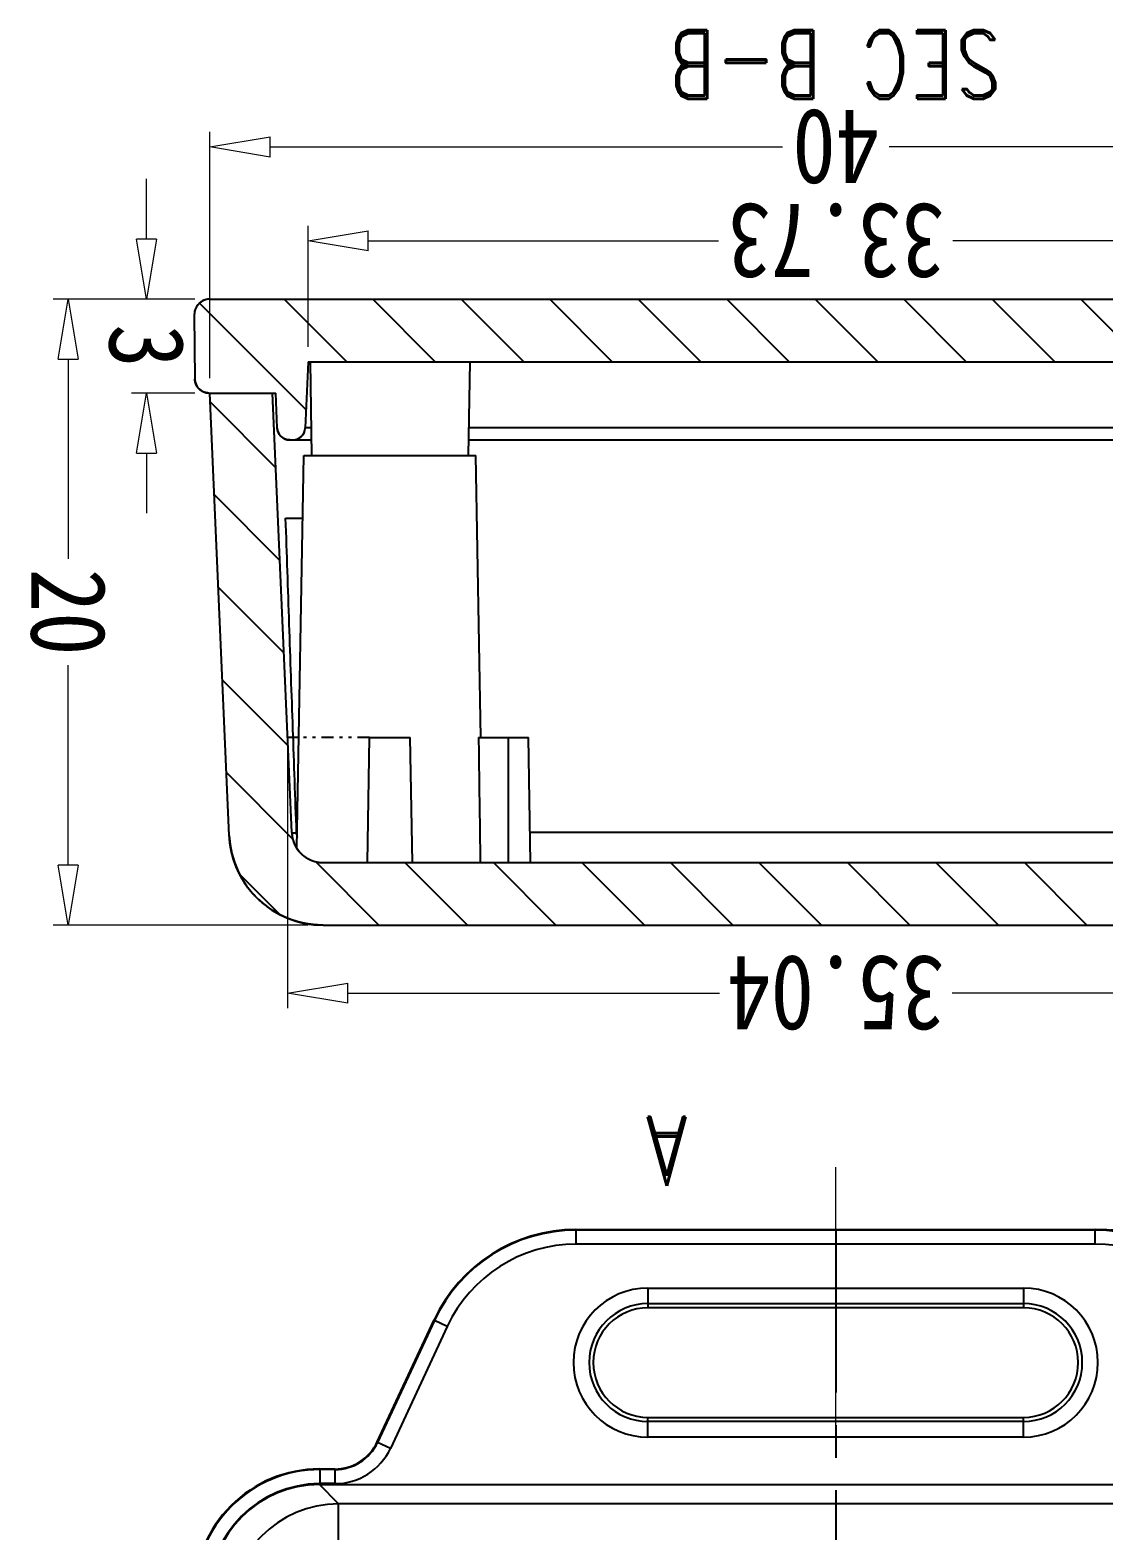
# Model space of a CAD drawing. Header units: millimetres. Extents: x 1786 to 6157, y -3574 to -1928.
# Drawn here: x 5830.69 to 5865.01, y -3471.95 to -3424 of the extents above; entities that cross this region are included whole.
import ezdxf
from ezdxf.enums import TextEntityAlignment as Align

# ---------------------------------------------------------------- set-up
doc = ezdxf.new("R2010")
doc.units = ezdxf.units.MM
doc.linetypes.add('CENTER', pattern=[50.8, 31.75, -6.35, 6.35, -6.35])
doc.linetypes.add('DIVIDE', pattern=[31.75, 12.7, -6.35, 0, -6.35, 0, -6.35])
doc.layers.add('dim', color=3, linetype='Continuous', lineweight=9)
doc.layers.add('hatch', color=56, linetype='Continuous', lineweight=9)
doc.styles.add('FFS', font='SIMFANG.TTF', dxfattribs={"width": 0.85})
doc.styles.add('LongTou', font='romand.shx', dxfattribs={"width": 0.8, "bigfont": 'whgdtxt.shx'})
doc.dimstyles.new('YanXiu', dxfattribs={"dimtxt": 2.5, "dimasz": 2.2, "dimexe": 1, "dimexo": 0.6, "dimgap": 0.66, "dimtad": 0, "dimzin": 9, "dimdsep": 46, "dimtxsty": 'FFS', "dimblk": 'CLOSEDBLANK', "dimcen": 0, "dimclrd": 256, "dimclre": 131, "dimclrt": 42, "dimazin": 0, "dimtfac": 1, "dimtofl": 0, "dimtmove": 0, "dimatfit": 3, "dimldrblk": 'CLOSEDBLANK', "dimfxl": 0, "dimlwd": 5, "dimlwe": 5, "dimarcsym": 0})
pattern_1 = [(135, (400.6676, -380.0921), (-1.4142136, -1.4142136), [])]

# ---------------------------------------------------------------- blocks, each defined once
blk = doc.blocks.new('_ClosedBlank')
at = {"color": 0, "linetype": 'ByBlock', "lineweight": -2}
for p, q in [((-1, 0.167), (0, 0)), ((-1, 0.167), (-1, -0.167)), ((0, 0), (-1, -0.167))]:
    blk.add_line(p, q, dxfattribs=at)
blk = doc.blocks.new('*D88')
at = {"layer": 'Defpoints', "color": 0}
for p in [(5776.017, -3275.556), (5755.752, -3371.856), (5776.017, -3371.856)]:
    blk.add_point(p, dxfattribs=at)
at = {"layer": 'dim', "color": 131, "lineweight": 5}
for p, q in [((5775.537, -3275.556), (5755.273, -3275.556)), ((5775.537, -3371.856), (5755.273, -3371.856))]:
    blk.add_line(p, q, dxfattribs=at)
at = {"layer": 'dim', "lineweight": 5}
for p, q in [((5755.752, -3277.476), (5755.752, -3320.624)), ((5755.752, -3369.936), (5755.752, -3326.789))]:
    blk.add_line(p, q, dxfattribs=at)
at = {"layer": 'dim', "lineweight": 5, "xscale": 1.92, "yscale": 1.92, "zscale": 1.92}
for p, rotation in [((5755.752, -3275.556), 90), ((5755.752, -3371.856), 270)]:
    blk.add_blockref('_ClosedBlank', p, dxfattribs=dict(at, rotation=rotation))
at = {"layer": 'dim', "color": 42, "insert": (5755.752, -3323.706), "char_height": 2.4, "attachment_point": 5, "rotation": 90, "style": 'FFS'}
blk.add_mtext('96.3', dxfattribs=at)
blk = doc.blocks.new('*D90')
at = {"layer": 'Defpoints', "color": 0}
for p in [(5804.321, -3398.58, 0), (5806.353, -3398.58), (5804.321, -3401.58, 0)]:
    blk.add_point(p, dxfattribs=at)
at = {"layer": 'dim', "lineweight": 5}
for p, q in [((5806.353, -3396.66), (5806.353, -3394.74)), ((5806.353, -3403.5), (5806.353, -3405.42))]:
    blk.add_line(p, q, dxfattribs=at)
at = {"layer": 'dim', "color": 131, "lineweight": 5}
for p, q in [((5804.801, -3398.58), (5806.832, -3398.58)), ((5804.801, -3401.58), (5806.832, -3401.58))]:
    blk.add_line(p, q, dxfattribs=at)
at = {"layer": 'dim', "lineweight": 5, "xscale": 1.92, "yscale": 1.92, "zscale": 1.92}
for p, rotation in [((5806.353, -3398.58), 270), ((5806.353, -3401.58), 90)]:
    blk.add_blockref('_ClosedBlank', p, dxfattribs=dict(at, rotation=rotation))
at = {"layer": 'dim', "color": 42, "insert": (5806.353, -3400.08), "char_height": 2.4, "attachment_point": 5, "rotation": 90, "style": 'FFS'}
blk.add_mtext('3', dxfattribs=at)
blk = doc.blocks.new('*D91')
at = {"layer": 'Defpoints', "color": 0}
for p in [(5800.707, -3381.58, 0), (5808.853, -3381.58), (5804.321, -3401.58, 0)]:
    blk.add_point(p, dxfattribs=at)
at = {"layer": 'dim', "color": 131, "lineweight": 5}
for p, q in [((5801.187, -3381.58), (5809.332, -3381.58)), ((5804.801, -3401.58), (5809.332, -3401.58))]:
    blk.add_line(p, q, dxfattribs=at)
at = {"layer": 'dim', "lineweight": 5}
for p, q in [((5808.853, -3383.5), (5808.853, -3389.882)), ((5808.853, -3399.66), (5808.853, -3393.278))]:
    blk.add_line(p, q, dxfattribs=at)
at = {"layer": 'dim', "lineweight": 5, "xscale": 1.92, "yscale": 1.92, "zscale": 1.92}
for p, rotation in [((5808.853, -3381.58), 90), ((5808.853, -3401.58), 270)]:
    blk.add_blockref('_ClosedBlank', p, dxfattribs=dict(at, rotation=rotation))
at = {"layer": 'dim', "color": 42, "insert": (5808.853, -3391.58), "char_height": 2.4, "attachment_point": 5, "rotation": 90, "style": 'FFS'}
blk.add_mtext('20', dxfattribs=at)
blk = doc.blocks.new('*D98')
at = {"layer": 'Defpoints', "color": 0}
for p in [(5801.839, -3379.408), (5766.804, -3387.58, 0), (5801.839, -3387.58, 0)]:
    blk.add_point(p, dxfattribs=at)
at = {"layer": 'dim', "color": 131, "lineweight": 5}
for p, q in [((5766.804, -3387.1), (5766.804, -3378.928)), ((5801.839, -3387.1), (5801.839, -3378.928))]:
    blk.add_line(p, q, dxfattribs=at)
at = {"layer": 'dim', "lineweight": 5}
for p, q in [((5768.724, -3379.408), (5780.605, -3379.408)), ((5799.919, -3379.408), (5788.038, -3379.408))]:
    blk.add_line(p, q, dxfattribs=at)
at = {"layer": 'dim', "lineweight": 5, "xscale": 1.92, "yscale": 1.92, "zscale": 1.92, "rotation": 180}
blk.add_blockref('_ClosedBlank', (5766.804, -3379.408), dxfattribs=at)
at = {"layer": 'dim', "lineweight": 5, "xscale": 1.92, "yscale": 1.92, "zscale": 1.92}
blk.add_blockref('_ClosedBlank', (5801.839, -3379.408), dxfattribs=at)
at = {"layer": 'dim', "color": 42, "insert": (5784.321, -3379.408), "char_height": 2.4, "attachment_point": 5, "style": 'FFS'}
blk.add_mtext('35.04', dxfattribs=at)
blk = doc.blocks.new('*D100')
at = {"layer": 'Defpoints', "color": 0}
for p in [(5767.456, -3399.58, 0), (5801.186, -3399.58, 0), (5801.186, -3403.441)]:
    blk.add_point(p, dxfattribs=at)
at = {"layer": 'dim', "color": 131, "lineweight": 5}
for p, q in [((5767.456, -3400.06), (5767.456, -3403.921)), ((5801.186, -3400.06), (5801.186, -3403.921))]:
    blk.add_line(p, q, dxfattribs=at)
at = {"layer": 'dim', "lineweight": 5}
for p, q in [((5769.376, -3403.441), (5780.578, -3403.441)), ((5799.266, -3403.441), (5788.065, -3403.441))]:
    blk.add_line(p, q, dxfattribs=at)
at = {"layer": 'dim', "lineweight": 5, "xscale": 1.92, "yscale": 1.92, "zscale": 1.92, "rotation": 180}
blk.add_blockref('_ClosedBlank', (5767.456, -3403.441), dxfattribs=at)
at = {"layer": 'dim', "lineweight": 5, "xscale": 1.92, "yscale": 1.92, "zscale": 1.92}
blk.add_blockref('_ClosedBlank', (5801.186, -3403.441), dxfattribs=at)
at = {"layer": 'dim', "color": 42, "insert": (5784.321, -3403.441), "char_height": 2.4, "attachment_point": 5, "style": 'FFS'}
blk.add_mtext('33.73', dxfattribs=at)
blk = doc.blocks.new('*D101')
at = {"layer": 'Defpoints', "color": 0}
for p in [(5764.321, -3398.58, 0), (5804.321, -3398.58, 0), (5804.321, -3406.441)]:
    blk.add_point(p, dxfattribs=at)
at = {"layer": 'dim', "color": 131, "lineweight": 5}
for p, q in [((5764.321, -3399.06), (5764.321, -3406.921)), ((5804.321, -3399.06), (5804.321, -3406.921))]:
    blk.add_line(p, q, dxfattribs=at)
at = {"layer": 'dim', "lineweight": 5}
for p, q in [((5766.241, -3406.441), (5782.618, -3406.441)), ((5802.401, -3406.441), (5786.025, -3406.441))]:
    blk.add_line(p, q, dxfattribs=at)
at = {"layer": 'dim', "lineweight": 5, "xscale": 1.92, "yscale": 1.92, "zscale": 1.92, "rotation": 180}
blk.add_blockref('_ClosedBlank', (5764.321, -3406.441), dxfattribs=at)
at = {"layer": 'dim', "lineweight": 5, "xscale": 1.92, "yscale": 1.92, "zscale": 1.92}
blk.add_blockref('_ClosedBlank', (5804.321, -3406.441), dxfattribs=at)
at = {"layer": 'dim', "color": 42, "insert": (5784.321, -3406.441), "char_height": 2.4, "attachment_point": 5, "style": 'FFS'}
blk.add_mtext('40', dxfattribs=at)
blk = doc.blocks.new('*u118')
at = {"linetype": 'Continuous'}
h = blk.add_hatch(dxfattribs=at)
h.set_pattern_fill('DEFAULT__4', color=40, scale=2, angle=135, style=0, pattern_type=0)
h.set_pattern_definition(pattern_1)
edge = h.paths.add_edge_path()
edge.add_line((-16.059, 18.508), (-18.061, 18.508))
edge.add_line((-18.674, 32.552), (-18.061, 18.508))
edge.add_spline(control_points=[(-18.674, 32.552), (-18.699, 33.117), (-19.108, 33.508), (-19.673, 33.508)], knot_values=[0, 0, 0, 0, 1, 1, 1, 1], weights=[1, 0.814909, 0.814909, 1], degree=3, periodic=0)
edge.add_line((-19.673, 33.508), (-52.445, 33.508))
edge.add_spline(control_points=[(-52.445, 33.508), (-53.011, 33.508), (-53.42, 33.117), (-53.444, 32.552)], knot_values=[0, 0, 0, 0, 1, 1, 1, 1], weights=[1, 0.814909, 0.814909, 1], degree=3, periodic=0)
edge.add_line((-53.444, 32.552), (-54.057, 18.508))
edge.add_line((-54.057, 18.508), (-56.059, 18.508))
edge.add_line((-55.442, 32.639), (-56.059, 18.508))
edge.add_spline(control_points=[(-52.445, 35.508), (-54.142, 35.508), (-55.368, 34.334), (-55.442, 32.639)], knot_values=[0, 0, 0, 0, 1, 1, 1, 1], weights=[1, 0.814909, 0.814909, 1], degree=3, periodic=0)
edge.add_line((-19.673, 35.508), (-52.445, 35.508))
edge.add_spline(control_points=[(-19.673, 35.508), (-17.976, 35.508), (-16.75, 34.334), (-16.676, 32.639)], knot_values=[0, 0, 0, 0, 1, 1, 1, 1], weights=[1, 0.814909, 0.814909, 1], degree=3, periodic=0)
edge.add_line((-16.676, 32.639), (-16.059, 18.508))
h = blk.add_hatch(dxfattribs=at)
h.set_pattern_fill('DEFAULT__3', color=40, scale=2, angle=135, style=0, pattern_type=0)
h.set_pattern_definition(pattern_1)
edge = h.paths.add_edge_path()
edge.add_line((-16.027, 18.508), (-18.161, 18.508))
edge.add_spline(control_points=[(-16.027, 18.508), (-15.765, 18.508), (-15.58, 18.324), (-15.577, 18.062)], knot_values=[0, 0, 0, 0, 1, 1, 1, 1], weights=[1, 0.80679, 0.80679, 1], degree=3, periodic=0)
edge.add_line((-15.559, 16.012), (-15.577, 18.062))
edge.add_spline(control_points=[(-16.059, 15.508), (-15.764, 15.508), (-15.557, 15.717), (-15.559, 16.012)], knot_values=[0, 0, 0, 0, 1, 1, 1, 1], weights=[1, 0.802676, 0.802676, 1], degree=3, periodic=0)
edge.add_line((-16.059, 15.508), (-56.059, 15.508))
edge.add_spline(control_points=[(-56.059, 15.508), (-56.354, 15.508), (-56.562, 15.717), (-56.559, 16.012)], knot_values=[0, 0, 0, 0, 1, 1, 1, 1], weights=[1, 0.802676, 0.802676, 1], degree=3, periodic=0)
edge.add_line((-56.559, 16.012), (-56.541, 18.062))
edge.add_spline(control_points=[(-56.091, 18.508), (-56.353, 18.508), (-56.539, 18.324), (-56.541, 18.062)], knot_values=[0, 0, 0, 0, 1, 1, 1, 1], weights=[1, 0.80679, 0.80679, 1], degree=3, periodic=0)
edge.add_line((-53.957, 18.508), (-56.091, 18.508))
edge.add_line((-53.909, 19.625), (-53.957, 18.508))
edge.add_spline(control_points=[(-53.509, 20.008), (-53.735, 20.008), (-53.899, 19.851), (-53.909, 19.625)], knot_values=[0, 0, 0, 0, 1, 1, 1, 1], weights=[1, 0.814909, 0.814909, 1], degree=3, periodic=0)
edge.add_line((-53.417, 20.008), (-53.509, 20.008))
edge.add_spline(control_points=[(-53.417, 20.008), (-53.19, 20.008), (-53.027, 19.851), (-53.017, 19.625)], knot_values=[0, 0, 0, 0, 1, 1, 1, 1], weights=[1, 0.814909, 0.814909, 1], degree=3, periodic=0)
edge.add_line((-52.924, 17.508), (-53.017, 19.625))
edge.add_line((-19.194, 17.508), (-52.924, 17.508))
edge.add_line((-19.194, 17.508), (-19.102, 19.625))
edge.add_spline(control_points=[(-18.702, 20.008), (-18.928, 20.008), (-19.092, 19.851), (-19.102, 19.625)], knot_values=[0, 0, 0, 0, 1, 1, 1, 1], weights=[1, 0.814909, 0.814909, 1], degree=3, periodic=0)
edge.add_line((-18.61, 20.008), (-18.702, 20.008))
edge.add_spline(control_points=[(-18.61, 20.008), (-18.383, 20.008), (-18.22, 19.851), (-18.21, 19.625)], knot_values=[0, 0, 0, 0, 1, 1, 1, 1], weights=[1, 0.814909, 0.814909, 1], degree=3, periodic=0)
edge.add_line((-18.21, 19.625), (-18.161, 18.508))
at = {"color": 1, "linetype": 'CENTER', "ltscale": 0.164}
blk.add_line((-36.059, 45.231, 0), (-36.059, 141.531, 0), dxfattribs=at)
at = {"color": 7, "linetype": 'Continuous'}
for p, q in [((-20.173, 56.996), (-20.173, 53.998)), ((-51.945, 53.998), (-20.173, 53.998)), ((-20.173, 53.998), (-19.556, 53.381)), ((-19.556, 53.381), (-52.563, 53.381)), ((-20.058, 53.349), (-20.058, 52.899)), ((-20.058, 53.349), (-19.577, 53.349)), ((-19.577, 53.349), (-19.577, 52.899)), ((-20.058, 52.899), (-20.047, 52.881)), ((-20.058, 52.899), (-19.577, 52.899)), ((-19.559, 52.881), (-20.046, 52.881)), ((-19.577, 52.899), (-19.559, 52.881)), ((-42.059, 51.863), (-42.059, 51.231)), ((-42.059, 51.863), (-30.059, 51.863)), ((-30.059, 51.863), (-30.059, 51.231)), ((-23.642, 48.326), (-21.825, 52.223)), ((-23.235, 48.136), (-21.417, 52.033)), ((-21.406, 52.015), (-23.223, 48.118)), ((-21.825, 52.223), (-21.417, 52.033)), ((-21.417, 52.033), (-21.406, 52.015)), ((-42.059, 51.364), (-30.059, 51.364)), ((-30.059, 51.231), (-42.059, 51.231)), ((-23.642, 48.326), (-23.235, 48.136)), ((-23.223, 48.118), (-23.235, 48.136)), ((-42.059, 47.1), (-42.059, 47.731)), ((-42.059, 47.731), (-30.059, 47.731)), ((-30.059, 47.599), (-42.059, 47.599)), ((-30.059, 47.1), (-30.059, 47.731)), ((-30.059, 47.1), (-42.059, 47.1)), ((-44.353, 45.699), (-44.353, 45.249)), ((-44.353, 45.699), (-27.766, 45.699)), ((-27.766, 45.699), (-27.766, 45.249)), ((-44.352, 45.249), (-44.364, 45.231)), ((-27.755, 45.231), (-44.364, 45.231)), ((-44.352, 45.249), (-27.766, 45.249)), ((-27.755, 45.231), (-27.766, 45.249)), ((-19.673, 35.508), (-52.445, 35.508)), ((-19.673, 35.508), (-52.445, 35.508)), ((-19.673, 33.508), (-52.445, 33.508)), ((-19.673, 33.508), (-52.445, 33.508)), ((-26.309, 33.508), (-26.24, 29.508)), ((-25.59, 29.508), (-25.59, 33.508)), ((-22.529, 33.508), (-22.459, 29.508)), ((-21.09, 33.508), (-21.159, 29.508)), ((-18.841, 33.045), (-19.059, 20.508)), ((-16.676, 32.639), (-16.059, 18.508)), ((-16.676, 32.639), (-16.059, 18.508)), ((-48.256, 32.552), (-26.293, 32.552)), ((-18.829, 32.566), (-18.828, 32.546)), ((-18.674, 32.552), (-18.061, 18.508)), ((-18.674, 32.552), (-18.061, 18.508)), ((-24.643, 29.508), (-26.24, 29.508)), ((-24.716, 29.508), (-24.559, 20.508)), ((-21.159, 29.508), (-22.459, 29.508)), ((-18.479, 22.508), (-19.024, 22.508)), ((-19.06, 20.508), (-24.559, 20.508)), ((-24.362, 17.508), (-24.309, 20.508)), ((-19.257, 17.508), (-19.309, 20.508)), ((-24.318, 20.008), (-53.509, 20.008)), ((-18.791, 20.008), (-19.301, 20.008)), ((-18.61, 20.008), (-18.702, 20.008)), ((-18.61, 20.008), (-18.702, 20.008)), ((-53.017, 19.625), (-24.325, 19.625)), ((-19.294, 19.625), (-19.102, 19.625)), ((-19.194, 17.508), (-19.102, 19.625)), ((-19.194, 17.508), (-19.102, 19.625)), ((-18.21, 19.625), (-18.161, 18.508)), ((-18.21, 19.625), (-18.161, 18.508)), ((-16.027, 18.508), (-18.161, 18.508)), ((-16.027, 18.508), (-18.161, 18.508)), ((-16.059, 18.508), (-18.061, 18.508)), ((-15.559, 16.012), (-15.577, 18.062)), ((-15.559, 16.012), (-15.577, 18.062)), ((-19.194, 17.508), (-52.924, 17.508)), ((-19.194, 17.508), (-52.924, 17.508)), ((-16.059, 15.508), (-56.059, 15.508)), ((-16.059, 15.508), (-56.059, 15.508))]:
    blk.add_line(p, q, dxfattribs=at)
at = {"color": 2, "linetype": 'DIVIDE', "ltscale": 0.03}
blk.add_line((-21.159, 29.508), (-18.541, 29.508), dxfattribs=at)
at = {"color": 7, "linetype": 'Continuous'}
for centre, radius, start, end in [((-20.18, 57.502), 3.503, 270.1086, 359.8968), ((-19.577, 56.899), 4, 269.9998, 0.0066), ((-19.559, 56.881), 4, 269.9999, 0.0065), ((-19.577, 56.899), 3.55, 270.3925, 359.6075), ((-20.058, 51.399), 1.95, 90.0017, 154.9981), ((-19.578, 56.885), 3.536, 270.0129, 270.408), ((-20.058, 51.399), 1.5, 90.0005, 155.0077), ((-20.047, 51.382), 1.5, 90.0004, 155.0078), ((-42.059, 49.481), 2.382, 90, 270), ((-30.059, 49.481), 2.382, 270, 90), ((-42.059, 49.481), 1.882, 90, 270), ((-30.059, 49.481), 1.882, 270, 90), ((-42.059, 49.481), 1.75, 90, 270), ((-30.059, 49.481), 1.75, 270, 90), ((-44.364, 50.231), 5, 205.0001, 270.0039), ((-44.353, 50.249), 5, 205, 270.0039), ((-44.353, 50.249), 4.55, 204.9998, 270.0002), ((-27.766, 50.249), 4.55, 269.9998, 335.0002), ((-27.766, 50.249), 5, 269.9961, 335), ((-27.755, 50.231), 5, 269.9961, 334.9999), ((-19.673, 32.508), 3, 2.5, 90), ((-19.673, 32.508), 1, 2.5, 90), ((-20.141, 32.52), 1.313, 2.0173, 8.4021), ((-18.702, 19.608), 0.4, 90, 177.5), ((-18.61, 19.608), 0.4, 2.5, 90), ((-16.027, 18.058), 0.45, 0.5, 90), ((-16.059, 16.008), 0.5, 270, 0.5)]:
    blk.add_arc(centre, radius, start, end, dxfattribs=at)
blk.add_ellipse((-19.563, 56.885), major_axis=(-2.48, 2.48), ratio=0.998099, start_param=-3.926039, end_param=-2.357146, dxfattribs=at)
for points, start_tangent, end_tangent in [([(-19.673, 35.508), (-19.641, 35.508), (-19.608, 35.507), (-19.576, 35.506), (-19.543, 35.505), (-19.51, 35.503), (-19.477, 35.501), (-19.443, 35.499), (-19.41, 35.496), (-19.377, 35.493), (-19.343, 35.49), (-19.31, 35.486), (-19.276, 35.481), (-19.242, 35.477), (-19.208, 35.472), (-19.174, 35.466), (-19.14, 35.46), (-19.106, 35.454), (-19.072, 35.447), (-19.038, 35.44), (-19.004, 35.432), (-18.97, 35.424), (-18.936, 35.416), (-18.902, 35.407), (-18.868, 35.398), (-18.834, 35.388), (-18.8, 35.378), (-18.766, 35.367), (-18.732, 35.356), (-18.698, 35.345), (-18.664, 35.333), (-18.63, 35.321), (-18.596, 35.308), (-18.562, 35.295), (-18.529, 35.281), (-18.495, 35.267), (-18.462, 35.252), (-18.428, 35.237), (-18.395, 35.222), (-18.362, 35.206), (-18.329, 35.19), (-18.296, 35.173), (-18.263, 35.156), (-18.231, 35.138), (-18.199, 35.12), (-18.166, 35.102), (-18.134, 35.083), (-18.103, 35.064), (-18.071, 35.044), (-18.04, 35.024), (-18.008, 35.003), (-17.977, 34.983), (-17.947, 34.961), (-17.916, 34.939), (-17.886, 34.917), (-17.856, 34.895), (-17.826, 34.872), (-17.797, 34.849), (-17.768, 34.825), (-17.739, 34.801), (-17.71, 34.776), (-17.682, 34.752), (-17.654, 34.726), (-17.626, 34.701), (-17.599, 34.675), (-17.572, 34.649), (-17.545, 34.622), (-17.519, 34.595), (-17.493, 34.568), (-17.467, 34.541), (-17.442, 34.513), (-17.417, 34.485), (-17.392, 34.456), (-17.368, 34.428), (-17.344, 34.399), (-17.321, 34.37), (-17.298, 34.34), (-17.275, 34.31), (-17.253, 34.28), (-17.231, 34.25), (-17.21, 34.22), (-17.189, 34.189), (-17.168, 34.158), (-17.148, 34.127), (-17.128, 34.095), (-17.108, 34.064), (-17.089, 34.032), (-17.071, 34), (-17.053, 33.968), (-17.035, 33.936), (-17.018, 33.904), (-17.001, 33.871), (-16.985, 33.838), (-16.969, 33.806), (-16.953, 33.773), (-16.938, 33.74), (-16.923, 33.707), (-16.909, 33.673), (-16.895, 33.64), (-16.882, 33.607), (-16.869, 33.573), (-16.856, 33.54), (-16.844, 33.506), (-16.833, 33.472), (-16.822, 33.439), (-16.811, 33.405), (-16.8, 33.371), (-16.79, 33.338), (-16.781, 33.304), (-16.772, 33.27), (-16.763, 33.237), (-16.755, 33.203), (-16.747, 33.169), (-16.74, 33.136), (-16.733, 33.102), (-16.726, 33.068), (-16.72, 33.035), (-16.714, 33.001), (-16.709, 32.968), (-16.704, 32.935), (-16.699, 32.901), (-16.695, 32.868), (-16.691, 32.835), (-16.688, 32.802), (-16.685, 32.769), (-16.682, 32.737), (-16.68, 32.704), (-16.678, 32.671), (-16.676, 32.639)], (1, 0), (0.043619, -0.999048)), ([(-24.643, 29.508), (-24.661, 30.837), (-24.68, 32.171), (-24.698, 33.508)], (-0.013903, 0.999903), (-0.013638, 0.999907)), ([(-18.674, 32.552), (-18.675, 32.562), (-18.676, 32.573), (-18.676, 32.584), (-18.677, 32.595), (-18.678, 32.606), (-18.679, 32.617), (-18.681, 32.628), (-18.682, 32.639), (-18.684, 32.65), (-18.685, 32.661), (-18.687, 32.672), (-18.689, 32.684), (-18.691, 32.695), (-18.693, 32.706), (-18.696, 32.717), (-18.698, 32.728), (-18.701, 32.74), (-18.703, 32.751), (-18.706, 32.762), (-18.709, 32.773), (-18.712, 32.785), (-18.716, 32.796), (-18.719, 32.807), (-18.723, 32.818), (-18.727, 32.829), (-18.73, 32.841), (-18.734, 32.852), (-18.739, 32.863), (-18.743, 32.874), (-18.747, 32.885), (-18.752, 32.896), (-18.757, 32.907), (-18.762, 32.919), (-18.767, 32.93), (-18.772, 32.94), (-18.777, 32.951), (-18.783, 32.962), (-18.788, 32.973), (-18.794, 32.984), (-18.8, 32.995), (-18.806, 33.005), (-18.812, 33.016), (-18.818, 33.027), (-18.825, 33.037), (-18.832, 33.048), (-18.838, 33.058), (-18.845, 33.068), (-18.852, 33.078), (-18.859, 33.089), (-18.867, 33.099), (-18.874, 33.109), (-18.882, 33.119), (-18.889, 33.128), (-18.897, 33.138), (-18.905, 33.148), (-18.913, 33.157), (-18.921, 33.167), (-18.93, 33.176), (-18.938, 33.186), (-18.947, 33.195), (-18.955, 33.204), (-18.964, 33.213), (-18.973, 33.222), (-18.982, 33.23), (-18.991, 33.239), (-19, 33.247), (-19.01, 33.256), (-19.019, 33.264), (-19.029, 33.272), (-19.038, 33.28), (-19.048, 33.288), (-19.058, 33.296), (-19.068, 33.304), (-19.078, 33.311), (-19.088, 33.318), (-19.098, 33.326), (-19.108, 33.333), (-19.118, 33.34), (-19.129, 33.347), (-19.139, 33.353), (-19.15, 33.36), (-19.16, 33.366), (-19.171, 33.373), (-19.182, 33.379), (-19.193, 33.385), (-19.203, 33.391), (-19.214, 33.396), (-19.225, 33.402), (-19.236, 33.407), (-19.247, 33.413), (-19.258, 33.418), (-19.27, 33.423), (-19.281, 33.428), (-19.292, 33.432), (-19.303, 33.437), (-19.314, 33.441), (-19.326, 33.445), (-19.337, 33.45), (-19.348, 33.454), (-19.359, 33.457), (-19.371, 33.461), (-19.382, 33.465), (-19.394, 33.468), (-19.405, 33.471), (-19.416, 33.474), (-19.428, 33.477), (-19.439, 33.48), (-19.45, 33.483), (-19.462, 33.485), (-19.473, 33.488), (-19.484, 33.49), (-19.496, 33.492), (-19.507, 33.494), (-19.518, 33.496), (-19.53, 33.498), (-19.541, 33.499), (-19.552, 33.501), (-19.563, 33.502), (-19.575, 33.503), (-19.586, 33.504), (-19.597, 33.505), (-19.608, 33.506), (-19.619, 33.506), (-19.63, 33.507), (-19.641, 33.507), (-19.652, 33.508), (-19.663, 33.508), (-19.673, 33.508)], (-0.043619, 0.999048), (-1, 0)), ([(-18.674, 32.552), (-18.714, 32.56), (-18.829, 32.566)], (-0.042818, 0.999083), (-0.999551, 0.029947)), ([(-18.828, 32.546), (-18.711, 29.243), (-18.595, 25.891), (-18.479, 22.508)], (0.035504, -0.99937), (0.033893, -0.999425)), ([(-18.702, 20.008), (-18.707, 20.008), (-18.711, 20.008), (-18.715, 20.008), (-18.72, 20.008), (-18.724, 20.007), (-18.728, 20.007), (-18.733, 20.007), (-18.737, 20.006), (-18.742, 20.006), (-18.746, 20.006), (-18.751, 20.005), (-18.755, 20.004), (-18.76, 20.004), (-18.764, 20.003), (-18.769, 20.002), (-18.773, 20.002), (-18.778, 20.001), (-18.782, 20), (-18.787, 19.999), (-18.791, 19.998), (-18.796, 19.997), (-18.8, 19.996), (-18.805, 19.994), (-18.81, 19.993), (-18.814, 19.992), (-18.819, 19.991), (-18.823, 19.989), (-18.828, 19.988), (-18.832, 19.986), (-18.837, 19.985), (-18.841, 19.983), (-18.846, 19.981), (-18.85, 19.98), (-18.855, 19.978), (-18.859, 19.976), (-18.864, 19.974), (-18.868, 19.972), (-18.873, 19.97), (-18.877, 19.968), (-18.881, 19.966), (-18.886, 19.963), (-18.89, 19.961), (-18.895, 19.959), (-18.899, 19.956), (-18.903, 19.954), (-18.907, 19.951), (-18.912, 19.949), (-18.916, 19.946), (-18.92, 19.943), (-18.924, 19.941), (-18.928, 19.938), (-18.932, 19.935), (-18.936, 19.932), (-18.941, 19.929), (-18.944, 19.926), (-18.948, 19.923), (-18.952, 19.92), (-18.956, 19.917), (-18.96, 19.914), (-18.964, 19.91), (-18.968, 19.907), (-18.971, 19.904), (-18.975, 19.9), (-18.979, 19.897), (-18.982, 19.893), (-18.986, 19.89), (-18.989, 19.886), (-18.993, 19.883), (-18.996, 19.879), (-19, 19.875), (-19.003, 19.872), (-19.006, 19.868), (-19.01, 19.864), (-19.013, 19.86), (-19.016, 19.856), (-19.019, 19.852), (-19.022, 19.848), (-19.025, 19.844), (-19.028, 19.84), (-19.031, 19.836), (-19.033, 19.832), (-19.036, 19.828), (-19.039, 19.824), (-19.042, 19.82), (-19.044, 19.815), (-19.047, 19.811), (-19.049, 19.807), (-19.052, 19.803), (-19.054, 19.798), (-19.056, 19.794), (-19.059, 19.79), (-19.061, 19.785), (-19.063, 19.781), (-19.065, 19.777), (-19.067, 19.772), (-19.069, 19.768), (-19.071, 19.763), (-19.073, 19.759), (-19.074, 19.754), (-19.076, 19.75), (-19.078, 19.746), (-19.079, 19.741), (-19.081, 19.737), (-19.082, 19.732), (-19.084, 19.728), (-19.085, 19.723), (-19.087, 19.719), (-19.088, 19.714), (-19.089, 19.71), (-19.09, 19.705), (-19.091, 19.701), (-19.092, 19.696), (-19.093, 19.692), (-19.094, 19.687), (-19.095, 19.683), (-19.096, 19.678), (-19.097, 19.674), (-19.097, 19.669), (-19.098, 19.665), (-19.099, 19.66), (-19.099, 19.656), (-19.1, 19.652), (-19.1, 19.647), (-19.101, 19.643), (-19.101, 19.638), (-19.101, 19.634), (-19.102, 19.63), (-19.102, 19.625)], (-1, 0), (-0.043619, -0.999048)), ([(-18.61, 20.008), (-18.605, 20.008), (-18.601, 20.008), (-18.597, 20.008), (-18.592, 20.008), (-18.588, 20.007), (-18.584, 20.007), (-18.579, 20.007), (-18.575, 20.006), (-18.57, 20.006), (-18.566, 20.006), (-18.561, 20.005), (-18.557, 20.004), (-18.552, 20.004), (-18.548, 20.003), (-18.543, 20.002), (-18.539, 20.002), (-18.534, 20.001), (-18.53, 20), (-18.525, 19.999), (-18.521, 19.998), (-18.516, 19.997), (-18.511, 19.996), (-18.507, 19.994), (-18.502, 19.993), (-18.498, 19.992), (-18.493, 19.991), (-18.489, 19.989), (-18.484, 19.988), (-18.48, 19.986), (-18.475, 19.985), (-18.471, 19.983), (-18.466, 19.981), (-18.462, 19.98), (-18.457, 19.978), (-18.453, 19.976), (-18.448, 19.974), (-18.444, 19.972), (-18.439, 19.97), (-18.435, 19.968), (-18.43, 19.966), (-18.426, 19.963), (-18.422, 19.961), (-18.417, 19.959), (-18.413, 19.956), (-18.409, 19.954), (-18.405, 19.951), (-18.4, 19.949), (-18.396, 19.946), (-18.392, 19.943), (-18.388, 19.941), (-18.384, 19.938), (-18.38, 19.935), (-18.375, 19.932), (-18.371, 19.929), (-18.367, 19.926), (-18.363, 19.923), (-18.36, 19.92), (-18.356, 19.917), (-18.352, 19.914), (-18.348, 19.91), (-18.344, 19.907), (-18.34, 19.904), (-18.337, 19.9), (-18.333, 19.897), (-18.33, 19.893), (-18.326, 19.89), (-18.322, 19.886), (-18.319, 19.883), (-18.316, 19.879), (-18.312, 19.875), (-18.309, 19.872), (-18.306, 19.868), (-18.302, 19.864), (-18.299, 19.86), (-18.296, 19.856), (-18.293, 19.852), (-18.29, 19.848), (-18.287, 19.844), (-18.284, 19.84), (-18.281, 19.836), (-18.278, 19.832), (-18.276, 19.828), (-18.273, 19.824), (-18.27, 19.82), (-18.268, 19.815), (-18.265, 19.811), (-18.263, 19.807), (-18.26, 19.803), (-18.258, 19.798), (-18.256, 19.794), (-18.253, 19.79), (-18.251, 19.785), (-18.249, 19.781), (-18.247, 19.777), (-18.245, 19.772), (-18.243, 19.768), (-18.241, 19.763), (-18.239, 19.759), (-18.238, 19.754), (-18.236, 19.75), (-18.234, 19.746), (-18.233, 19.741), (-18.231, 19.737), (-18.229, 19.732), (-18.228, 19.728), (-18.227, 19.723), (-18.225, 19.719), (-18.224, 19.714), (-18.223, 19.71), (-18.222, 19.705), (-18.221, 19.701), (-18.22, 19.696), (-18.219, 19.692), (-18.218, 19.687), (-18.217, 19.683), (-18.216, 19.678), (-18.215, 19.674), (-18.214, 19.669), (-18.214, 19.665), (-18.213, 19.66), (-18.213, 19.656), (-18.212, 19.652), (-18.212, 19.647), (-18.211, 19.643), (-18.211, 19.638), (-18.211, 19.634), (-18.21, 19.63), (-18.21, 19.625)], (1, 0), (0.043619, -0.999048)), ([(-16.027, 18.508), (-16.022, 18.508), (-16.017, 18.508), (-16.012, 18.508), (-16.007, 18.508), (-16.002, 18.507), (-15.997, 18.507), (-15.992, 18.507), (-15.987, 18.506), (-15.982, 18.506), (-15.977, 18.505), (-15.972, 18.504), (-15.966, 18.504), (-15.961, 18.503), (-15.956, 18.502), (-15.951, 18.501), (-15.946, 18.501), (-15.941, 18.5), (-15.935, 18.498), (-15.93, 18.497), (-15.925, 18.496), (-15.92, 18.495), (-15.914, 18.494), (-15.909, 18.492), (-15.904, 18.491), (-15.899, 18.489), (-15.894, 18.488), (-15.888, 18.486), (-15.883, 18.484), (-15.878, 18.482), (-15.873, 18.481), (-15.868, 18.479), (-15.862, 18.477), (-15.857, 18.475), (-15.852, 18.472), (-15.847, 18.47), (-15.842, 18.468), (-15.837, 18.466), (-15.832, 18.463), (-15.827, 18.461), (-15.822, 18.458), (-15.817, 18.456), (-15.812, 18.453), (-15.807, 18.45), (-15.802, 18.447), (-15.797, 18.444), (-15.792, 18.441), (-15.787, 18.438), (-15.782, 18.435), (-15.777, 18.432), (-15.773, 18.429), (-15.768, 18.426), (-15.763, 18.422), (-15.759, 18.419), (-15.754, 18.415), (-15.749, 18.412), (-15.745, 18.408), (-15.74, 18.405), (-15.736, 18.401), (-15.732, 18.397), (-15.727, 18.393), (-15.723, 18.39), (-15.719, 18.386), (-15.715, 18.382), (-15.71, 18.378), (-15.706, 18.373), (-15.702, 18.369), (-15.698, 18.365), (-15.694, 18.361), (-15.691, 18.357), (-15.687, 18.352), (-15.683, 18.348), (-15.679, 18.343), (-15.676, 18.339), (-15.672, 18.334), (-15.669, 18.33), (-15.665, 18.325), (-15.662, 18.32), (-15.658, 18.316), (-15.655, 18.311), (-15.652, 18.306), (-15.649, 18.302), (-15.646, 18.297), (-15.643, 18.292), (-15.64, 18.287), (-15.637, 18.282), (-15.634, 18.277), (-15.631, 18.272), (-15.629, 18.267), (-15.626, 18.262), (-15.624, 18.257), (-15.621, 18.252), (-15.619, 18.247), (-15.616, 18.242), (-15.614, 18.237), (-15.612, 18.232), (-15.61, 18.226), (-15.608, 18.221), (-15.606, 18.216), (-15.604, 18.211), (-15.602, 18.206), (-15.6, 18.201), (-15.599, 18.195), (-15.597, 18.19), (-15.596, 18.185), (-15.594, 18.18), (-15.593, 18.175), (-15.591, 18.169), (-15.59, 18.164), (-15.589, 18.159), (-15.588, 18.154), (-15.586, 18.149), (-15.585, 18.143), (-15.584, 18.138), (-15.584, 18.133), (-15.583, 18.128), (-15.582, 18.123), (-15.581, 18.117), (-15.581, 18.112), (-15.58, 18.107), (-15.579, 18.102), (-15.579, 18.097), (-15.578, 18.092), (-15.578, 18.087), (-15.578, 18.082), (-15.578, 18.077), (-15.577, 18.072), (-15.577, 18.067), (-15.577, 18.062)], (1, 0), (0.008727, -0.999962)), ([(-16.059, 15.508), (-16.054, 15.508), (-16.048, 15.508), (-16.043, 15.508), (-16.037, 15.508), (-16.031, 15.509), (-16.026, 15.509), (-16.02, 15.51), (-16.014, 15.51), (-16.008, 15.511), (-16.003, 15.511), (-15.997, 15.512), (-15.991, 15.513), (-15.985, 15.513), (-15.98, 15.514), (-15.974, 15.515), (-15.968, 15.516), (-15.962, 15.517), (-15.956, 15.519), (-15.95, 15.52), (-15.945, 15.521), (-15.939, 15.523), (-15.933, 15.524), (-15.927, 15.526), (-15.921, 15.527), (-15.915, 15.529), (-15.909, 15.531), (-15.904, 15.533), (-15.898, 15.535), (-15.892, 15.537), (-15.886, 15.539), (-15.88, 15.541), (-15.874, 15.543), (-15.869, 15.546), (-15.863, 15.548), (-15.857, 15.551), (-15.851, 15.553), (-15.846, 15.556), (-15.84, 15.559), (-15.834, 15.561), (-15.829, 15.564), (-15.823, 15.567), (-15.817, 15.57), (-15.812, 15.574), (-15.806, 15.577), (-15.801, 15.58), (-15.795, 15.583), (-15.79, 15.587), (-15.784, 15.59), (-15.779, 15.594), (-15.774, 15.598), (-15.768, 15.601), (-15.763, 15.605), (-15.758, 15.609), (-15.753, 15.613), (-15.748, 15.617), (-15.743, 15.621), (-15.738, 15.625), (-15.733, 15.629), (-15.728, 15.634), (-15.723, 15.638), (-15.718, 15.642), (-15.714, 15.647), (-15.709, 15.651), (-15.704, 15.656), (-15.7, 15.661), (-15.695, 15.665), (-15.691, 15.67), (-15.686, 15.675), (-15.682, 15.68), (-15.678, 15.685), (-15.674, 15.69), (-15.67, 15.695), (-15.666, 15.7), (-15.662, 15.705), (-15.658, 15.71), (-15.654, 15.715), (-15.65, 15.721), (-15.646, 15.726), (-15.643, 15.731), (-15.639, 15.737), (-15.636, 15.742), (-15.632, 15.748), (-15.629, 15.753), (-15.626, 15.759), (-15.623, 15.764), (-15.62, 15.77), (-15.617, 15.775), (-15.614, 15.781), (-15.611, 15.787), (-15.608, 15.792), (-15.605, 15.798), (-15.603, 15.804), (-15.6, 15.81), (-15.598, 15.815), (-15.595, 15.821), (-15.593, 15.827), (-15.591, 15.833), (-15.589, 15.839), (-15.587, 15.845), (-15.585, 15.85), (-15.583, 15.856), (-15.581, 15.862), (-15.579, 15.868), (-15.578, 15.874), (-15.576, 15.88), (-15.575, 15.886), (-15.573, 15.892), (-15.572, 15.897), (-15.57, 15.903), (-15.569, 15.909), (-15.568, 15.915), (-15.567, 15.921), (-15.566, 15.927), (-15.565, 15.932), (-15.564, 15.938), (-15.563, 15.944), (-15.563, 15.95), (-15.562, 15.956), (-15.561, 15.961), (-15.561, 15.967), (-15.561, 15.973), (-15.56, 15.979), (-15.56, 15.984), (-15.56, 15.99), (-15.559, 15.996), (-15.559, 16.001), (-15.559, 16.007), (-15.559, 16.012)], (1, 0), (-0.008727, 0.999962))]:
    blk.add_spline(points, degree=3, dxfattribs=dict(at, start_tangent=start_tangent, end_tangent=end_tangent))
at = {"layer": 'hatch', "color": 2, "linetype": 'DIVIDE', "ltscale": 0.2}
blk.add_line((-36.059, 144.031, 0), (-36.059, 42.731, 0), dxfattribs=at)
at = {"layer": 'hatch', "color": 2, "elevation": 0}
blk.add_lwpolyline([(-36.059, 42.731, 0, 0, 0), (-34.259, 42.731, 0.54, 0, 0), (-32.459, 42.731, 0, 0, 0)], format="xyseb", dxfattribs=at)
at = {"layer": 'hatch', "color": 6, "style": 'LongTou', "width": 0.8}
for s, p in [('A', (-30.659, 42.731, 0)), ('SEC B-B', (-36.059, 8.011, 0))]:
    blk.add_text(s, height=2.2, dxfattribs=at).set_placement(p, align=Align.MIDDLE)
at = {"layer": 'dim'}
dim = blk.add_linear_dim(base=(-64.628, 45.231), p1=(-44.364, 141.531), p2=(-44.364, 45.231), angle=90, dimstyle='YanXiu', override={"dimtxt": 2.4, "dimasz": 1.92, "dimexe": 0.47976, "dimexo": 0.47976, "dimgap": 0.47976, "dimzin": 8}, dxfattribs=at)
dim.commit()
dim.dimension.update_dxf_attribs({"geometry": '*D88', "text_midpoint": (-64.628, 93.381), "dimtype": 128, "insert": (-5820.381, 3417.088)})
for base, p1, p2, picture, middle in [((-18.541, 37.68, 0), (-53.577, 29.508), (-18.541, 29.508), '*D98', (-36.059, 37.68, 0)), ((-19.194, 13.647, 0), (-52.924, 17.508), (-19.194, 17.508), '*D100', (-36.059, 13.647, 0))]:
    dim = blk.add_linear_dim(base=base, p1=p1, p2=p2, dimstyle='YanXiu', override={"dimtxt": 2.4, "dimasz": 1.92, "dimexe": 0.47976, "dimexo": 0.47976, "dimgap": 0.47976, "dimzin": 8}, dxfattribs=at)
    dim.commit()
    dim.dimension.update_dxf_attribs({"geometry": picture, "text_midpoint": middle, "insert": (-5820.381, 3417.088)})
for base, p2, picture, middle in [((-11.528, 35.508, 0), (-19.673, 35.508), '*D91', (-11.528, 25.508, 0)), ((-14.028, 18.508, 0), (-16.059, 18.508), '*D90', (-14.028, 17.008, 0))]:
    dim = blk.add_linear_dim(base=base, p1=(-16.059, 15.508), p2=p2, angle=90, dimstyle='YanXiu', override={"dimtxt": 2.4, "dimasz": 1.92, "dimexe": 0.47976, "dimexo": 0.47976, "dimgap": 0.47976, "dimzin": 8}, dxfattribs=at)
    dim.commit()
    dim.dimension.update_dxf_attribs({"geometry": picture, "text_midpoint": middle, "insert": (-5820.381, 3417.088)})
dim = blk.add_linear_dim(base=(-16.059, 10.647, 0), p1=(-56.059, 18.508), p2=(-16.059, 18.508), dimstyle='YanXiu', override={"dimtxt": 2.4, "dimasz": 1.92, "dimexe": 0.47976, "dimexo": 0.47976, "dimgap": 0.47976, "dimzin": 8}, dxfattribs=at)
dim.commit()
dim.dimension.update_dxf_attribs({"geometry": '*D101', "text_midpoint": (-36.059, 10.647, 0), "dimtype": 128, "insert": (-5820.381, 3417.088)})

msp = doc.modelspace()

# ---------------------------------------------------------------- block references
at = {"rotation": 180}
msp.add_blockref('*u118', (5820.381, -3417.088, 0), dxfattribs=at)

doc.saveas('drawing.dxf')
